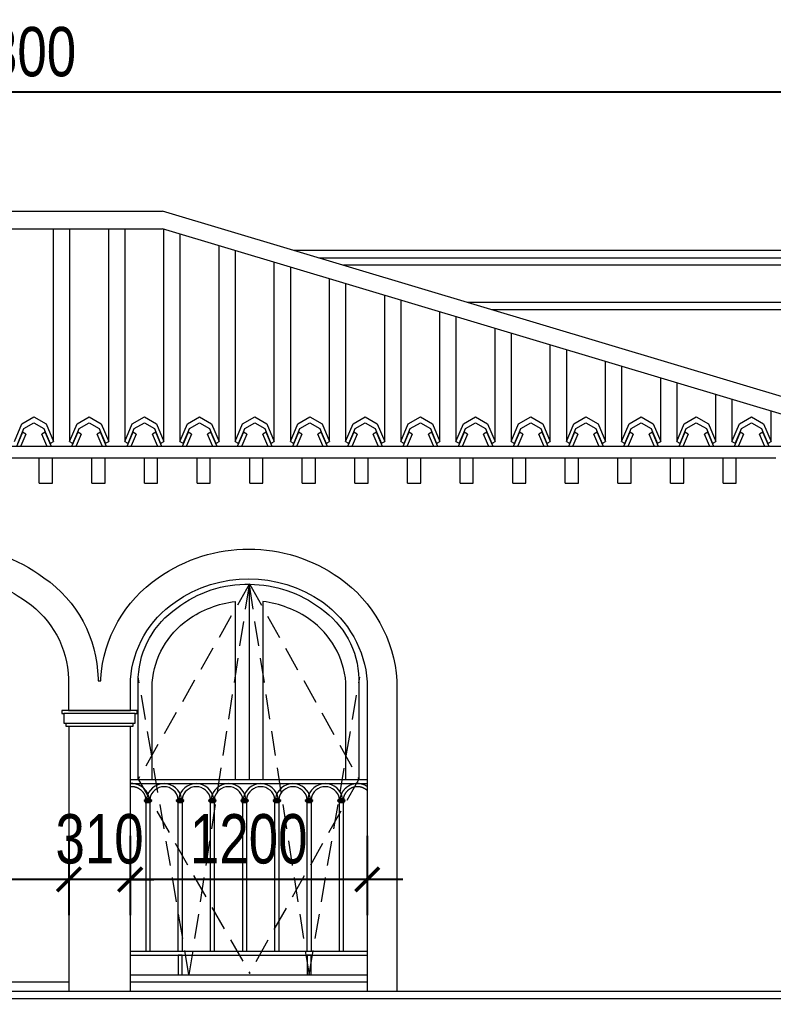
# Model space of a CAD drawing. Header units: millimetres. Extents: x -78046 to 260989, y -99288 to 158505.
# Drawn here: x 244725 to 248540, y -56219 to -51262 of the extents above; entities that cross this region are included whole.
import ezdxf
from ezdxf.xclip import XClip

# ---------------------------------------------------------------- set-up
doc = ezdxf.new("R2010")
doc.units = ezdxf.units.MM
doc.header["$LTSCALE"] = 100
doc.header["$XCLIPFRAME"] = 0
doc.header["$PDMODE"] = 98
doc.linetypes.add('HIDDEN', pattern=[0.375, 0.25, -0.125])
doc.layers.get('Defpoints').update_dxf_attribs({"lineweight": 13})
for name, color, linetype, lineweight in [('-DOOR', 137, 'Continuous', 9), ('-HATCH', 8, 'Continuous', 5), ('-HIDE', 3, 'HIDDEN', 13), ('-LINE1', 7, 'Continuous', 18)]:
    doc.layers.add(name, color=color, linetype=linetype, lineweight=lineweight)
doc.styles.add('AVANH', font='VHAVAN_2.TTF', dxfattribs={"width": 0.8})
doc.dimstyles.new('C_100A3', dxfattribs={"dimscale": 100, "dimtxt": 2.5, "dimasz": 1.2, "dimexe": 1.8, "dimexo": 0, "dimgap": 0.75, "dimtad": 1, "dimdec": 0, "dimzin": 0, "dimdsep": 46, "dimtxsty": 'AVANH', "dimblk": 'ARCHTICK', "dimcen": 0, "dimdle": 1.8, "dimclrd": 256, "dimclre": 256, "dimclrt": 7, "dimadec": 0, "dimazin": 0, "dimtfac": 0.0001, "dimtdec": 0, "dimtix": 1, "dimtmove": 2, "dimatfit": 3, "dimldrblk": 'ARCHTICK', "dimfxl": 1.8, "dimtolj": 1, "dimtzin": 0, "dimarcsym": 0})

# ---------------------------------------------------------------- blocks, each defined once
blk = doc.blocks.new('erte')
for p, q in [((217342.2, -52249.4), (217342.2, -49738)), ((217423.5, -49738), (217423.5, -52249.4)), ((217621.6, -52249.4), (217621.6, -49738)), ((217702.9, -49738), (217702.9, -52249.4)), ((217901, -52249.4), (217901, -49738)), ((217982.3, -49738), (217982.3, -52249.4)), ((218180.4, -52249.4), (218180.4, -49738)), ((218261.7, -49738), (218261.7, -52249.4)), ((218459.8, -52249.4), (218459.8, -49738)), ((218541.1, -49738), (218541.1, -52249.4)), ((218739.2, -52249.4), (218739.2, -49738)), ((218820.5, -49738), (218820.5, -52249.4)), ((219018.6, -52249.4), (219018.6, -49738)), ((219099.9, -49738), (219099.9, -52249.4)), ((219298, -52249.4), (219298, -49738)), ((219379.3, -49738), (219379.3, -52249.4)), ((219577.4, -52249.4), (219577.4, -49738)), ((219658.7, -49738), (219658.7, -52249.4)), ((219856.8, -52249.4), (219856.8, -49738)), ((219938.1, -49738), (219938.1, -52249.4)), ((220136.2, -52249.4), (220136.2, -49738)), ((220217.5, -49738), (220217.5, -52249.4)), ((220415.6, -52249.4), (220415.6, -49738)), ((220496.9, -49738), (220496.9, -52249.4)), ((220695, -52249.4), (220695, -49738)), ((220776.3, -49738), (220776.3, -52249.4)), ((220974.4, -52249.4), (220974.4, -49738)), ((217181.9, -52159), (217243.1, -52124.5)), ((217243.1, -52124.5), (217304.3, -52159)), ((217461.3, -52159), (217522.5, -52124.5)), ((217522.5, -52124.5), (217583.7, -52159)), ((217740.7, -52159), (217801.9, -52124.5)), ((217801.9, -52124.5), (217863.1, -52159)), ((218020.1, -52159), (218081.3, -52124.5)), ((218081.3, -52124.5), (218142.5, -52159)), ((218299.5, -52159), (218360.7, -52124.5)), ((218360.7, -52124.5), (218421.9, -52159)), ((218578.9, -52159), (218640.1, -52124.5)), ((218640.1, -52124.5), (218701.3, -52159)), ((218858.3, -52159), (218919.5, -52124.5)), ((218919.5, -52124.5), (218980.7, -52159)), ((219137.7, -52159), (219198.9, -52124.5)), ((219198.9, -52124.5), (219260.1, -52159)), ((219417.1, -52159), (219478.3, -52124.5)), ((219478.3, -52124.5), (219539.5, -52159)), ((219696.5, -52159), (219757.7, -52124.5)), ((219757.7, -52124.5), (219818.9, -52159)), ((219975.9, -52159), (220037.1, -52124.5)), ((220037.1, -52124.5), (220098.3, -52159)), ((220255.3, -52159), (220316.5, -52124.5)), ((220316.5, -52124.5), (220377.7, -52159)), ((220534.7, -52159), (220595.9, -52124.5)), ((220595.9, -52124.5), (220657.1, -52159)), ((220814.1, -52159), (220875.3, -52124.5)), ((220875.3, -52124.5), (220936.5, -52159)), ((217144.1, -52249.4), (217181.9, -52159)), ((217185.6, -52200.2), (217192.4, -52184)), ((217192.4, -52184), (217243.1, -52155.3)), ((217243.1, -52155.3), (217293.9, -52184)), ((217293.9, -52184), (217300.7, -52200.2)), ((217304.3, -52159), (217342.2, -52249.4)), ((217423.5, -52249.4), (217461.3, -52159)), ((217465, -52200.2), (217471.8, -52184)), ((217471.8, -52184), (217522.5, -52155.3)), ((217522.5, -52155.3), (217573.3, -52184)), ((217573.3, -52184), (217580.1, -52200.2)), ((217583.7, -52159), (217621.6, -52249.4)), ((217702.9, -52249.4), (217740.7, -52159)), ((217744.4, -52200.2), (217751.2, -52184)), ((217751.2, -52184), (217801.9, -52155.3)), ((217801.9, -52155.3), (217852.7, -52184)), ((217852.7, -52184), (217859.5, -52200.2)), ((217863.1, -52159), (217901, -52249.4)), ((217982.3, -52249.4), (218020.1, -52159)), ((218023.8, -52200.2), (218030.6, -52184)), ((218030.6, -52184), (218081.3, -52155.3)), ((218081.3, -52155.3), (218132.1, -52184)), ((218132.1, -52184), (218138.9, -52200.2)), ((218142.5, -52159), (218180.4, -52249.4)), ((218261.7, -52249.4), (218299.5, -52159)), ((218303.2, -52200.2), (218310, -52184)), ((218310, -52184), (218360.7, -52155.3)), ((218360.7, -52155.3), (218411.5, -52184)), ((218411.5, -52184), (218418.3, -52200.2)), ((218421.9, -52159), (218459.8, -52249.4)), ((218541.1, -52249.4), (218578.9, -52159)), ((218582.6, -52200.2), (218589.4, -52184)), ((218589.4, -52184), (218640.1, -52155.3)), ((218640.1, -52155.3), (218690.9, -52184)), ((218690.9, -52184), (218697.7, -52200.2)), ((218701.3, -52159), (218739.2, -52249.4)), ((218820.5, -52249.4), (218858.3, -52159)), ((218862, -52200.2), (218868.8, -52184)), ((218868.8, -52184), (218919.5, -52155.3)), ((218919.5, -52155.3), (218970.3, -52184)), ((218970.3, -52184), (218977.1, -52200.2)), ((218980.7, -52159), (219018.6, -52249.4)), ((219099.9, -52249.4), (219137.7, -52159)), ((219141.4, -52200.2), (219148.2, -52184)), ((219148.2, -52184), (219198.9, -52155.3)), ((219198.9, -52155.3), (219249.7, -52184)), ((219249.7, -52184), (219256.5, -52200.2)), ((219260.1, -52159), (219298, -52249.4)), ((219379.3, -52249.4), (219417.1, -52159)), ((219420.8, -52200.2), (219427.6, -52184)), ((219427.6, -52184), (219478.3, -52155.3)), ((219478.3, -52155.3), (219529.1, -52184)), ((219529.1, -52184), (219535.9, -52200.2)), ((219539.5, -52159), (219577.4, -52249.4)), ((219658.7, -52249.4), (219696.5, -52159)), ((219700.2, -52200.2), (219707, -52184)), ((219707, -52184), (219757.7, -52155.3)), ((219757.7, -52155.3), (219808.5, -52184)), ((219808.5, -52184), (219815.3, -52200.2)), ((219818.9, -52159), (219856.8, -52249.4)), ((219938.1, -52249.4), (219975.9, -52159)), ((219979.6, -52200.2), (219986.4, -52184)), ((219986.4, -52184), (220037.1, -52155.3)), ((220037.1, -52155.3), (220087.9, -52184)), ((220087.9, -52184), (220094.7, -52200.2)), ((220098.3, -52159), (220136.2, -52249.4)), ((220217.5, -52249.4), (220255.3, -52159)), ((220259, -52200.2), (220265.8, -52184)), ((220265.8, -52184), (220316.5, -52155.3)), ((220316.5, -52155.3), (220367.3, -52184)), ((220367.3, -52184), (220374.1, -52200.2)), ((220377.7, -52159), (220415.6, -52249.4)), ((220496.9, -52249.4), (220534.7, -52159)), ((220538.4, -52200.2), (220545.2, -52184)), ((220545.2, -52184), (220595.9, -52155.3)), ((220595.9, -52155.3), (220646.7, -52184)), ((220646.7, -52184), (220653.5, -52200.2)), ((220657.1, -52159), (220695, -52249.4)), ((220776.3, -52249.4), (220814.1, -52159)), ((220817.8, -52200.2), (220824.6, -52184)), ((220824.6, -52184), (220875.3, -52155.3)), ((220875.3, -52155.3), (220926.1, -52184)), ((220926.1, -52184), (220932.9, -52200.2)), ((220936.5, -52159), (220974.4, -52249.4)), ((217185.6, -52201.7), (217156.3, -52271.6)), ((217161, -52258.9), (217185.6, -52200.2)), ((217202.5, -52211.2), (217177.2, -52271.6)), ((217185.6, -52201.7), (217185.6, -52200.2)), ((217202.5, -52211.2), (217185.6, -52201.7)), ((217300.7, -52201.7), (217283.8, -52211.2)), ((217309.1, -52271.6), (217283.8, -52211.2)), ((217300.7, -52200.2), (217300.7, -52201.7)), ((217300.7, -52200.2), (217325.3, -52258.9)), ((217330, -52271.6), (217300.7, -52201.7)), ((217465, -52201.7), (217435.7, -52271.6)), ((217440.4, -52258.9), (217465, -52200.2)), ((217481.9, -52211.2), (217456.6, -52271.6)), ((217465, -52201.7), (217465, -52200.2)), ((217481.9, -52211.2), (217465, -52201.7)), ((217580.1, -52201.7), (217563.2, -52211.2)), ((217588.5, -52271.6), (217563.2, -52211.2)), ((217580.1, -52200.2), (217580.1, -52201.7)), ((217580.1, -52200.2), (217604.7, -52258.9)), ((217609.4, -52271.6), (217580.1, -52201.7)), ((217744.4, -52201.7), (217715.1, -52271.6)), ((217719.8, -52258.9), (217744.4, -52200.2)), ((217761.3, -52211.2), (217736, -52271.6)), ((217744.4, -52201.7), (217744.4, -52200.2)), ((217761.3, -52211.2), (217744.4, -52201.7)), ((217859.5, -52201.7), (217842.6, -52211.2)), ((217867.9, -52271.6), (217842.6, -52211.2)), ((217859.5, -52200.2), (217859.5, -52201.7)), ((217859.5, -52200.2), (217884.1, -52258.9)), ((217888.8, -52271.6), (217859.5, -52201.7)), ((218023.8, -52201.7), (217994.5, -52271.6)), ((217999.2, -52258.9), (218023.8, -52200.2)), ((218040.7, -52211.2), (218015.4, -52271.6)), ((218023.8, -52201.7), (218023.8, -52200.2)), ((218040.7, -52211.2), (218023.8, -52201.7)), ((218138.9, -52201.7), (218122, -52211.2)), ((218147.3, -52271.6), (218122, -52211.2)), ((218138.9, -52200.2), (218138.9, -52201.7)), ((218138.9, -52200.2), (218163.5, -52258.9)), ((218168.2, -52271.6), (218138.9, -52201.7)), ((218303.2, -52201.7), (218273.9, -52271.6)), ((218278.6, -52258.9), (218303.2, -52200.2)), ((218320.1, -52211.2), (218294.8, -52271.6)), ((218303.2, -52201.7), (218303.2, -52200.2)), ((218320.1, -52211.2), (218303.2, -52201.7)), ((218418.3, -52201.7), (218401.4, -52211.2)), ((218426.7, -52271.6), (218401.4, -52211.2)), ((218418.3, -52200.2), (218418.3, -52201.7)), ((218418.3, -52200.2), (218442.9, -52258.9)), ((218447.6, -52271.6), (218418.3, -52201.7)), ((218582.6, -52201.7), (218553.3, -52271.6)), ((218558, -52258.9), (218582.6, -52200.2)), ((218599.5, -52211.2), (218574.2, -52271.6)), ((218582.6, -52201.7), (218582.6, -52200.2)), ((218599.5, -52211.2), (218582.6, -52201.7)), ((218697.7, -52201.7), (218680.8, -52211.2)), ((218706.1, -52271.6), (218680.8, -52211.2)), ((218697.7, -52200.2), (218697.7, -52201.7)), ((218697.7, -52200.2), (218722.3, -52258.9)), ((218727, -52271.6), (218697.7, -52201.7)), ((218862, -52201.7), (218832.7, -52271.6)), ((218837.4, -52258.9), (218862, -52200.2)), ((218878.9, -52211.2), (218853.6, -52271.6)), ((218862, -52201.7), (218862, -52200.2)), ((218878.9, -52211.2), (218862, -52201.7)), ((218977.1, -52201.7), (218960.2, -52211.2)), ((218985.5, -52271.6), (218960.2, -52211.2)), ((218977.1, -52200.2), (218977.1, -52201.7)), ((218977.1, -52200.2), (219001.7, -52258.9)), ((219006.4, -52271.6), (218977.1, -52201.7)), ((219141.4, -52201.7), (219112.1, -52271.6)), ((219116.8, -52258.9), (219141.4, -52200.2)), ((219158.3, -52211.2), (219133, -52271.6)), ((219141.4, -52201.7), (219141.4, -52200.2)), ((219158.3, -52211.2), (219141.4, -52201.7)), ((219256.5, -52201.7), (219239.6, -52211.2)), ((219264.9, -52271.6), (219239.6, -52211.2)), ((219256.5, -52200.2), (219256.5, -52201.7)), ((219256.5, -52200.2), (219281.1, -52258.9)), ((219285.8, -52271.6), (219256.5, -52201.7)), ((219420.8, -52201.7), (219391.5, -52271.6)), ((219396.2, -52258.9), (219420.8, -52200.2)), ((219437.7, -52211.2), (219412.4, -52271.6)), ((219420.8, -52201.7), (219420.8, -52200.2)), ((219437.7, -52211.2), (219420.8, -52201.7)), ((219535.9, -52201.7), (219519, -52211.2)), ((219544.3, -52271.6), (219519, -52211.2)), ((219535.9, -52200.2), (219535.9, -52201.7)), ((219535.9, -52200.2), (219560.5, -52258.9)), ((219565.2, -52271.6), (219535.9, -52201.7)), ((219700.2, -52201.7), (219670.9, -52271.6)), ((219675.6, -52258.9), (219700.2, -52200.2)), ((219717.1, -52211.2), (219691.8, -52271.6)), ((219700.2, -52201.7), (219700.2, -52200.2)), ((219717.1, -52211.2), (219700.2, -52201.7)), ((219815.3, -52201.7), (219798.4, -52211.2)), ((219823.7, -52271.6), (219798.4, -52211.2)), ((219815.3, -52200.2), (219815.3, -52201.7)), ((219815.3, -52200.2), (219839.9, -52258.9)), ((219844.6, -52271.6), (219815.3, -52201.7)), ((219979.6, -52201.7), (219950.3, -52271.6)), ((219955, -52258.9), (219979.6, -52200.2)), ((219996.5, -52211.2), (219971.2, -52271.6)), ((219979.6, -52201.7), (219979.6, -52200.2)), ((219996.5, -52211.2), (219979.6, -52201.7)), ((220094.7, -52201.7), (220077.8, -52211.2)), ((220103.1, -52271.6), (220077.8, -52211.2)), ((220094.7, -52200.2), (220094.7, -52201.7)), ((220094.7, -52200.2), (220119.3, -52258.9)), ((220124, -52271.6), (220094.7, -52201.7)), ((220259, -52201.7), (220229.7, -52271.6)), ((220234.4, -52258.9), (220259, -52200.2)), ((220275.9, -52211.2), (220250.6, -52271.6)), ((220259, -52201.7), (220259, -52200.2)), ((220275.9, -52211.2), (220259, -52201.7)), ((220374.1, -52201.7), (220357.2, -52211.2)), ((220382.5, -52271.6), (220357.2, -52211.2)), ((220374.1, -52200.2), (220374.1, -52201.7)), ((220374.1, -52200.2), (220398.7, -52258.9)), ((220403.4, -52271.6), (220374.1, -52201.7)), ((220538.4, -52201.7), (220509.1, -52271.6)), ((220513.8, -52258.9), (220538.4, -52200.2)), ((220555.3, -52211.2), (220530, -52271.6)), ((220538.4, -52201.7), (220538.4, -52200.2)), ((220555.3, -52211.2), (220538.4, -52201.7)), ((220653.5, -52201.7), (220636.6, -52211.2)), ((220661.9, -52271.6), (220636.6, -52211.2)), ((220653.5, -52200.2), (220653.5, -52201.7)), ((220653.5, -52200.2), (220678.1, -52258.9)), ((220682.8, -52271.6), (220653.5, -52201.7)), ((220817.8, -52201.7), (220788.5, -52271.6)), ((220793.2, -52258.9), (220817.8, -52200.2)), ((220834.7, -52211.2), (220809.4, -52271.6)), ((220817.8, -52201.7), (220817.8, -52200.2)), ((220834.7, -52211.2), (220817.8, -52201.7)), ((220932.9, -52201.7), (220916, -52211.2)), ((220941.3, -52271.6), (220916, -52211.2)), ((220932.9, -52200.2), (220932.9, -52201.7)), ((220932.9, -52200.2), (220957.5, -52258.9)), ((220962.2, -52271.6), (220932.9, -52201.7)), ((217325.3, -52258.9), (217329.9, -52256.3)), ((217329.9, -52256.3), (217342.2, -52249.4)), ((217423.5, -52249.4), (217435.7, -52256.3)), ((217435.7, -52256.3), (217440.4, -52258.9)), ((217604.7, -52258.9), (217609.3, -52256.3)), ((217609.3, -52256.3), (217621.6, -52249.4)), ((217702.9, -52249.4), (217715.1, -52256.3)), ((217715.1, -52256.3), (217719.8, -52258.9)), ((217884.1, -52258.9), (217888.7, -52256.3)), ((217888.7, -52256.3), (217901, -52249.4)), ((217982.3, -52249.4), (217994.5, -52256.3)), ((217994.5, -52256.3), (217999.2, -52258.9)), ((218163.5, -52258.9), (218168.1, -52256.3)), ((218168.1, -52256.3), (218180.4, -52249.4)), ((218261.7, -52249.4), (218273.9, -52256.3)), ((218273.9, -52256.3), (218278.6, -52258.9)), ((218442.9, -52258.9), (218447.5, -52256.3)), ((218447.5, -52256.3), (218459.8, -52249.4)), ((218541.1, -52249.4), (218553.3, -52256.3)), ((218553.3, -52256.3), (218558, -52258.9)), ((218722.3, -52258.9), (218726.9, -52256.3)), ((218726.9, -52256.3), (218739.2, -52249.4)), ((218820.5, -52249.4), (218832.7, -52256.3)), ((218832.7, -52256.3), (218837.4, -52258.9)), ((219001.7, -52258.9), (219006.3, -52256.3)), ((219006.3, -52256.3), (219018.6, -52249.4)), ((219099.9, -52249.4), (219112.1, -52256.3)), ((219112.1, -52256.3), (219116.8, -52258.9)), ((219281.1, -52258.9), (219285.7, -52256.3)), ((219285.7, -52256.3), (219298, -52249.4)), ((219379.3, -52249.4), (219391.5, -52256.3)), ((219391.5, -52256.3), (219396.2, -52258.9)), ((219560.5, -52258.9), (219565.1, -52256.3)), ((219565.1, -52256.3), (219577.4, -52249.4)), ((219658.7, -52249.4), (219670.9, -52256.3)), ((219670.9, -52256.3), (219675.6, -52258.9)), ((219839.9, -52258.9), (219844.5, -52256.3)), ((219844.5, -52256.3), (219856.8, -52249.4)), ((219938.1, -52249.4), (219950.3, -52256.3)), ((219950.3, -52256.3), (219955, -52258.9)), ((220119.3, -52258.9), (220123.9, -52256.3)), ((220123.9, -52256.3), (220136.2, -52249.4)), ((220217.5, -52249.4), (220229.7, -52256.3)), ((220229.7, -52256.3), (220234.4, -52258.9)), ((220398.7, -52258.9), (220403.3, -52256.3)), ((220403.3, -52256.3), (220415.6, -52249.4)), ((220496.9, -52249.4), (220509.1, -52256.3)), ((220509.1, -52256.3), (220513.8, -52258.9)), ((220678.1, -52258.9), (220682.7, -52256.3)), ((220682.7, -52256.3), (220695, -52249.4)), ((220776.3, -52249.4), (220788.5, -52256.3)), ((220788.5, -52256.3), (220793.2, -52258.9)), ((220957.5, -52258.9), (220962.1, -52256.3)), ((220962.1, -52256.3), (220974.4, -52249.4))]:
    blk.add_line(p, q)
blk = doc.blocks.new('_ARCHTICK')
at = {"const_width": 0.15}
blk.add_lwpolyline([(-0.5, -0.5), (0.5, 0.5)], dxfattribs=at)
blk = doc.blocks.new('*D257')
at = {"layer": 'Defpoints', "lineweight": -2, "transparency": 16777216}
for p, q in [((240563.6, -52233.3), (240563.6, -51450)), ((248863.3, -52233.3), (248863.3, -51450)), ((249043.3, -51630), (240383.6, -51630))]:
    blk.add_line(p, q, dxfattribs=at)
at = {"layer": 'Defpoints', "color": 0, "transparency": 16777216}
for p in [(240563.6, -51630), (240563.6, -52233.3), (248863.3, -52233.3)]:
    blk.add_point(p, dxfattribs=at)
at = {"layer": 'Defpoints', "lineweight": -2, "transparency": 16777216, "xscale": 120, "yscale": 120, "zscale": 120, "rotation": 180}
blk.add_blockref('_ARCHTICK', (240563.6, -51630), dxfattribs=at)
at = {"layer": 'Defpoints', "lineweight": -2, "transparency": 16777216, "xscale": 120, "yscale": 120, "zscale": 120}
blk.add_blockref('_ARCHTICK', (248863.3, -51630), dxfattribs=at)
at = {"layer": 'Defpoints', "color": 7, "transparency": 16777216, "insert": (244713.5, -51425.7), "char_height": 250, "attachment_point": 5, "style": 'AVANH'}
blk.add_mtext('\\A1;8300', dxfattribs=at)
blk = doc.blocks.new('*D348')
at = {"layer": 'Defpoints', "lineweight": -2, "transparency": 16777216}
for p, q in [((245284.5, -55394.9), (245284.5, -55796.4)), ((246484.6, -55394.9), (246484.6, -55796.4)), ((246664.6, -55616.4), (245104.5, -55616.4))]:
    blk.add_line(p, q, dxfattribs=at)
at = {"layer": 'Defpoints', "color": 0, "transparency": 16777216}
for p in [(245284.5, -55394.9), (246484.6, -55394.9), (245284.5, -55616.4)]:
    blk.add_point(p, dxfattribs=at)
at = {"layer": 'Defpoints', "lineweight": -2, "transparency": 16777216, "xscale": 120, "yscale": 120, "zscale": 120, "rotation": 180}
blk.add_blockref('_ARCHTICK', (245284.5, -55616.4), dxfattribs=at)
at = {"layer": 'Defpoints', "lineweight": -2, "transparency": 16777216, "xscale": 120, "yscale": 120, "zscale": 120}
blk.add_blockref('_ARCHTICK', (246484.6, -55616.4), dxfattribs=at)
at = {"layer": 'Defpoints', "color": 7, "transparency": 16777216, "insert": (245884.6, -55412.1), "char_height": 250, "attachment_point": 5, "style": 'AVANH'}
blk.add_mtext('\\A1;1200', dxfattribs=at)
blk = doc.blocks.new('*D349')
at = {"layer": 'Defpoints', "lineweight": -2, "transparency": 16777216}
for p, q in [((244974.5, -55394.9), (244974.5, -55796.4)), ((245284.5, -55394.9), (245284.5, -55796.4)), ((244974.5, -55616.4), (244854.5, -55616.4)), ((245284.5, -55616.4), (244974.5, -55616.4)), ((245284.5, -55616.4), (245404.5, -55616.4))]:
    blk.add_line(p, q, dxfattribs=at)
at = {"layer": 'Defpoints', "color": 0, "transparency": 16777216}
for p in [(244974.5, -55394.9), (245284.5, -55394.9), (244974.5, -55616.4)]:
    blk.add_point(p, dxfattribs=at)
at = {"layer": 'Defpoints', "lineweight": -2, "transparency": 16777216, "xscale": 120, "yscale": 120, "zscale": 120}
blk.add_blockref('_ARCHTICK', (244974.5, -55616.4), dxfattribs=at)
at = {"layer": 'Defpoints', "lineweight": -2, "transparency": 16777216, "xscale": 120, "yscale": 120, "zscale": 120, "rotation": 180}
blk.add_blockref('_ARCHTICK', (245284.5, -55616.4), dxfattribs=at)
at = {"layer": 'Defpoints', "color": 7, "transparency": 16777216, "insert": (245129.5, -55412.1), "char_height": 250, "attachment_point": 5, "style": 'AVANH'}
blk.add_mtext('\\A1;310', dxfattribs=at)
blk = doc.blocks.new('*D350')
at = {"layer": 'Defpoints', "lineweight": -2, "transparency": 16777216}
for p, q in [((243774.3, -55292), (243774.3, -55796.4)), ((244974.5, -55394.9), (244974.5, -55796.4)), ((245154.5, -55616.4), (243594.3, -55616.4))]:
    blk.add_line(p, q, dxfattribs=at)
at = {"layer": 'Defpoints', "color": 0, "transparency": 16777216}
for p in [(243774.3, -55292), (244974.5, -55394.9), (243774.3, -55616.4)]:
    blk.add_point(p, dxfattribs=at)
at = {"layer": 'Defpoints', "lineweight": -2, "transparency": 16777216, "xscale": 120, "yscale": 120, "zscale": 120, "rotation": 180}
blk.add_blockref('_ARCHTICK', (243774.3, -55616.4), dxfattribs=at)
at = {"layer": 'Defpoints', "lineweight": -2, "transparency": 16777216, "xscale": 120, "yscale": 120, "zscale": 120}
blk.add_blockref('_ARCHTICK', (244974.5, -55616.4), dxfattribs=at)
at = {"layer": 'Defpoints', "color": 7, "transparency": 16777216, "insert": (244374.4, -55412.1), "char_height": 250, "attachment_point": 5, "style": 'AVANH'}
blk.add_mtext('\\A1;1200', dxfattribs=at)
blk = doc.blocks.new('lancan')
for p, q in [((-1.1, 988.8), (6547.2, 988.8)), ((-1.1, 968.8), (6547.2, 968.8)), ((485.6, 893), (485.6, 891)), ((485.6, 893), (489.6, 893)), ((489.6, 893), (508.8, 893)), ((508.8, 893), (512.8, 893)), ((512.8, 891), (512.8, 893)), ((648.8, 893), (648.8, 891)), ((648.8, 893), (652.8, 893)), ((652.8, 893), (672, 893)), ((672, 893), (676, 893)), ((676, 891), (676, 893)), ((812, 893), (812, 891)), ((812, 893), (816, 893)), ((816, 893), (835.2, 893)), ((835.2, 893), (839.2, 893)), ((839.2, 891), (839.2, 893)), ((975.2, 893), (975.2, 891)), ((975.2, 893), (979.2, 893)), ((979.2, 893), (998.4, 893)), ((998.4, 893), (1002.4, 893)), ((1002.4, 891), (1002.4, 893)), ((1138.4, 893), (1138.4, 891)), ((1138.4, 893), (1142.4, 893)), ((1142.4, 893), (1161.6, 893)), ((1161.6, 893), (1165.6, 893)), ((1165.6, 891), (1165.6, 893)), ((1301.6, 893), (1301.6, 891)), ((1301.6, 893), (1305.6, 893)), ((1305.6, 893), (1324.8, 893)), ((1324.8, 893), (1328.8, 893)), ((1328.8, 891), (1328.8, 893)), ((1464.8, 893), (1464.8, 891)), ((1464.8, 893), (1468.8, 893)), ((1468.8, 893), (1488, 893)), ((1488, 893), (1492, 893)), ((1492, 891), (1492, 893)), ((488, 889), (479.8, 883.9)), ((479.8, 883.9), (479.8, 881.9)), ((489.6, 883.9), (479.8, 883.9)), ((479.8, 881.9), (488, 876.9)), ((489.6, 881.9), (479.8, 881.9)), ((485.6, 891), (488, 891)), ((485.6, 874.9), (485.6, 872.9)), ((485.6, 874.9), (488, 874.9)), ((485.6, 872.9), (489.6, 872.9)), ((488, 891), (488, 889)), ((488, 891), (489.6, 891)), ((488, 889), (510.4, 889)), ((488, 876.9), (488, 874.9)), ((488, 876.9), (510.4, 876.9)), ((488, 874.9), (489.6, 874.9)), ((508.8, 891), (489.6, 891)), ((489.6, 881.9), (489.6, 883.9)), ((489.6, 883.9), (508.8, 883.9)), ((489.6, 881.9), (508.8, 881.9)), ((508.8, 874.9), (489.6, 874.9)), ((489.6, 120), (489.6, 872.9)), ((489.6, 872.9), (508.8, 872.9)), ((508.8, 891), (510.4, 891)), ((508.8, 883.9), (508.8, 881.9)), ((508.8, 883.9), (518.6, 883.9)), ((508.8, 881.9), (518.6, 881.9)), ((508.8, 874.9), (510.4, 874.9)), ((508.8, 872.9), (508.8, 120)), ((508.8, 872.9), (512.8, 872.9)), ((510.4, 889), (510.4, 891)), ((510.4, 891), (512.8, 891)), ((518.6, 883.9), (510.4, 889)), ((510.4, 876.9), (518.6, 881.9)), ((510.4, 874.9), (510.4, 876.9)), ((510.4, 874.9), (512.8, 874.9)), ((512.8, 872.9), (512.8, 874.9)), ((518.6, 881.9), (518.6, 883.9)), ((651.2, 889), (643, 884)), ((643, 884), (643, 882)), ((652.8, 884), (643, 884)), ((643, 882), (651.2, 876.9)), ((652.8, 882), (643, 882)), ((648.8, 891), (651.2, 891)), ((648.8, 874.9), (648.8, 872.9)), ((648.8, 874.9), (651.2, 874.9)), ((648.8, 872.9), (652.8, 872.9)), ((651.2, 891), (651.2, 889)), ((651.2, 891), (652.8, 891)), ((651.2, 889), (673.6, 889)), ((651.2, 876.9), (651.2, 874.9)), ((651.2, 876.9), (673.6, 876.9)), ((651.2, 874.9), (652.8, 874.9)), ((672, 891), (652.8, 891)), ((652.8, 882), (652.8, 884)), ((652.8, 884), (672, 884)), ((652.8, 882), (672, 882)), ((672, 874.9), (652.8, 874.9)), ((652.8, 120), (652.8, 872.9)), ((652.8, 872.9), (672, 872.9)), ((672, 891), (673.6, 891)), ((672, 884), (672, 882)), ((672, 884), (681.8, 884)), ((672, 882), (681.8, 882)), ((672, 874.9), (673.6, 874.9)), ((672, 872.9), (672, 120)), ((672, 872.9), (676, 872.9)), ((673.6, 889), (673.6, 891)), ((673.6, 891), (676, 891)), ((681.8, 884), (673.6, 889)), ((673.6, 876.9), (681.8, 882)), ((673.6, 874.9), (673.6, 876.9)), ((673.6, 874.9), (676, 874.9)), ((676, 872.9), (676, 874.9)), ((681.8, 882), (681.8, 884)), ((814.4, 889), (806.2, 884)), ((806.2, 884), (806.2, 882)), ((816, 884), (806.2, 884)), ((806.2, 882), (814.4, 876.9)), ((816, 882), (806.2, 882)), ((812, 891), (814.4, 891)), ((812, 874.9), (812, 872.9)), ((812, 874.9), (814.4, 874.9)), ((812, 872.9), (816, 872.9)), ((814.4, 891), (814.4, 889)), ((814.4, 891), (816, 891)), ((814.4, 889), (836.8, 889)), ((814.4, 876.9), (814.4, 874.9)), ((814.4, 876.9), (836.8, 876.9)), ((814.4, 874.9), (816, 874.9)), ((835.2, 891), (816, 891)), ((816, 882), (816, 884)), ((816, 884), (835.2, 884)), ((816, 882), (835.2, 882)), ((835.2, 874.9), (816, 874.9)), ((816, 120), (816, 872.9)), ((816, 872.9), (835.2, 872.9)), ((835.2, 891), (836.8, 891)), ((835.2, 884), (835.2, 882)), ((835.2, 884), (845, 884)), ((835.2, 882), (845, 882)), ((835.2, 874.9), (836.8, 874.9)), ((835.2, 872.9), (835.2, 120)), ((835.2, 872.9), (839.2, 872.9)), ((836.8, 889), (836.8, 891)), ((836.8, 891), (839.2, 891)), ((845, 884), (836.8, 889)), ((836.8, 876.9), (845, 882)), ((836.8, 874.9), (836.8, 876.9)), ((836.8, 874.9), (839.2, 874.9)), ((839.2, 872.9), (839.2, 874.9)), ((845, 882), (845, 884)), ((977.6, 889), (969.4, 884)), ((969.4, 884), (969.4, 882)), ((979.2, 884), (969.4, 884)), ((969.4, 882), (977.6, 876.9)), ((979.2, 882), (969.4, 882)), ((975.2, 891), (977.6, 891)), ((975.2, 874.9), (975.2, 872.9)), ((975.2, 874.9), (977.6, 874.9)), ((975.2, 872.9), (979.2, 872.9)), ((977.6, 891), (977.6, 889)), ((977.6, 891), (979.2, 891)), ((977.6, 889), (1000, 889)), ((977.6, 876.9), (977.6, 874.9)), ((977.6, 876.9), (1000, 876.9)), ((977.6, 874.9), (979.2, 874.9)), ((998.4, 891), (979.2, 891)), ((979.2, 882), (979.2, 884)), ((979.2, 884), (998.4, 884)), ((979.2, 882), (998.4, 882)), ((998.4, 874.9), (979.2, 874.9)), ((979.2, 120), (979.2, 872.9)), ((979.2, 872.9), (998.4, 872.9)), ((998.4, 891), (1000, 891)), ((998.4, 884), (998.4, 882)), ((998.4, 884), (1008.2, 884)), ((998.4, 882), (1008.2, 882)), ((998.4, 874.9), (1000, 874.9)), ((998.4, 872.9), (998.4, 120)), ((998.4, 872.9), (1002.4, 872.9)), ((1000, 889), (1000, 891)), ((1000, 891), (1002.4, 891)), ((1008.2, 884), (1000, 889)), ((1000, 876.9), (1008.2, 882)), ((1000, 874.9), (1000, 876.9)), ((1000, 874.9), (1002.4, 874.9)), ((1002.4, 872.9), (1002.4, 874.9)), ((1008.2, 882), (1008.2, 884)), ((1140.8, 889), (1132.6, 884)), ((1132.6, 884), (1132.6, 882)), ((1142.4, 884), (1132.6, 884)), ((1132.6, 882), (1140.8, 876.9)), ((1142.4, 882), (1132.6, 882)), ((1138.4, 891), (1140.8, 891)), ((1138.4, 874.9), (1138.4, 872.9)), ((1138.4, 874.9), (1140.8, 874.9)), ((1138.4, 872.9), (1142.4, 872.9)), ((1140.8, 891), (1140.8, 889)), ((1140.8, 891), (1142.4, 891)), ((1140.8, 889), (1163.2, 889)), ((1140.8, 876.9), (1140.8, 874.9)), ((1140.8, 876.9), (1163.2, 876.9)), ((1140.8, 874.9), (1142.4, 874.9)), ((1161.6, 891), (1142.4, 891)), ((1142.4, 882), (1142.4, 884)), ((1142.4, 884), (1161.6, 884)), ((1142.4, 882), (1161.6, 882)), ((1161.6, 874.9), (1142.4, 874.9)), ((1142.4, 120), (1142.4, 872.9)), ((1142.4, 872.9), (1161.6, 872.9)), ((1161.6, 891), (1163.2, 891)), ((1161.6, 884), (1161.6, 882)), ((1161.6, 884), (1171.4, 884)), ((1161.6, 882), (1171.4, 882)), ((1161.6, 874.9), (1163.2, 874.9)), ((1161.6, 872.9), (1161.6, 120)), ((1161.6, 872.9), (1165.6, 872.9)), ((1163.2, 889), (1163.2, 891)), ((1163.2, 891), (1165.6, 891)), ((1171.4, 884), (1163.2, 889)), ((1163.2, 876.9), (1171.4, 882)), ((1163.2, 874.9), (1163.2, 876.9)), ((1163.2, 874.9), (1165.6, 874.9)), ((1165.6, 872.9), (1165.6, 874.9)), ((1171.4, 882), (1171.4, 884)), ((1304, 889), (1295.8, 884)), ((1295.8, 884), (1295.8, 882)), ((1305.6, 884), (1295.8, 884)), ((1295.8, 882), (1304, 876.9)), ((1305.6, 882), (1295.8, 882)), ((1301.6, 891), (1304, 891)), ((1301.6, 874.9), (1301.6, 872.9)), ((1301.6, 874.9), (1304, 874.9)), ((1301.6, 872.9), (1305.6, 872.9)), ((1304, 891), (1304, 889)), ((1304, 891), (1305.6, 891)), ((1304, 889), (1326.4, 889)), ((1304, 876.9), (1304, 874.9)), ((1304, 876.9), (1326.4, 876.9)), ((1304, 874.9), (1305.6, 874.9)), ((1324.8, 891), (1305.6, 891)), ((1305.6, 882), (1305.6, 884)), ((1305.6, 884), (1324.8, 884)), ((1305.6, 882), (1324.8, 882)), ((1324.8, 874.9), (1305.6, 874.9)), ((1305.6, 120), (1305.6, 872.9)), ((1305.6, 872.9), (1324.8, 872.9)), ((1324.8, 891), (1326.4, 891)), ((1324.8, 884), (1324.8, 882)), ((1324.8, 884), (1334.6, 884)), ((1324.8, 882), (1334.6, 882)), ((1324.8, 874.9), (1326.4, 874.9)), ((1324.8, 872.9), (1324.8, 120)), ((1324.8, 872.9), (1328.8, 872.9)), ((1326.4, 889), (1326.4, 891)), ((1326.4, 891), (1328.8, 891)), ((1334.6, 884), (1326.4, 889)), ((1326.4, 876.9), (1334.6, 882)), ((1326.4, 874.9), (1326.4, 876.9)), ((1326.4, 874.9), (1328.8, 874.9)), ((1328.8, 872.9), (1328.8, 874.9)), ((1334.6, 882), (1334.6, 884)), ((1467.2, 889), (1459, 884)), ((1459, 884), (1459, 882)), ((1468.8, 884), (1459, 884)), ((1459, 882), (1467.2, 876.9)), ((1468.8, 882), (1459, 882)), ((1464.8, 891), (1467.2, 891)), ((1464.8, 874.9), (1464.8, 872.9)), ((1464.8, 874.9), (1467.2, 874.9)), ((1464.8, 872.9), (1468.8, 872.9)), ((1467.2, 891), (1467.2, 889)), ((1467.2, 891), (1468.8, 891)), ((1467.2, 889), (1489.6, 889)), ((1467.2, 876.9), (1467.2, 874.9)), ((1467.2, 876.9), (1489.6, 876.9)), ((1467.2, 874.9), (1468.8, 874.9)), ((1488, 891), (1468.8, 891)), ((1468.8, 882), (1468.8, 884)), ((1468.8, 884), (1488, 884)), ((1468.8, 882), (1488, 882)), ((1488, 874.9), (1468.8, 874.9)), ((1468.8, 120), (1468.8, 872.9)), ((1468.8, 872.9), (1488, 872.9)), ((1488, 891), (1489.6, 891)), ((1488, 884), (1488, 882)), ((1488, 884), (1497.8, 884)), ((1488, 882), (1497.8, 882)), ((1488, 874.9), (1489.6, 874.9)), ((1488, 872.9), (1488, 120)), ((1488, 872.9), (1492, 872.9)), ((1489.6, 889), (1489.6, 891)), ((1489.6, 891), (1492, 891)), ((1497.8, 884), (1489.6, 889)), ((1489.6, 876.9), (1497.8, 882)), ((1489.6, 874.9), (1489.6, 876.9)), ((1489.6, 874.9), (1492, 874.9)), ((1492, 872.9), (1492, 874.9)), ((1497.8, 882), (1497.8, 884)), ((-1.1, 120), (6547.2, 120)), ((-1.1, 100), (6547.2, 100)), ((-1.1, 0), (6547.2, 0))]:
    blk.add_line(p, q)
for points in [[(672, 100), (652.8, 100), (652.8, 0), (672, 0)], [(1324.8, 100), (1305.6, 100), (1305.6, 0), (1324.8, 0)]]:
    blk.add_lwpolyline(points, close=True)
for centre, radius, start, end in [((417.6, 879.7), 89.2, 8.5304, 171.4696), ((417.6, 879.7), 73.2, 10.4137, 169.5863), ((580.8, 879.7), 89.2, 8.5304, 171.4696), ((580.8, 879.7), 73.2, 10.4137, 169.5863), ((744, 879.7), 89.2, 8.5304, 171.4696), ((744, 879.7), 73.2, 10.4137, 169.5863), ((907.2, 879.7), 89.2, 8.5304, 171.4696), ((907.2, 879.7), 73.2, 10.4137, 169.5863), ((1070.4, 879.7), 89.2, 8.5304, 171.4696), ((1070.4, 879.7), 73.2, 10.4137, 169.5863), ((1233.6, 879.7), 89.2, 8.5304, 171.4696), ((1233.6, 879.7), 73.2, 10.4137, 169.5863), ((1396.8, 879.8), 89.2, 8.5304, 171.4696), ((1396.8, 879.8), 73.2, 10.4137, 169.5863), ((1560, 879.8), 89.2, 8.5304, 171.4696), ((1560, 879.8), 73.2, 10.4137, 169.5863)]:
    blk.add_arc(centre, radius, start, end)

msp = doc.modelspace()

# ---------------------------------------------------------------- linework, layer by layer
at = {"layer": '-DOOR', "lineweight": 9}
msp.add_line((245886, -54121.4), (245886, -55110.8), dxfattribs=at)
for points in [[(245325.7, -55110.8), (245325.7, -54591.7, -0.23627), (245521.4, -54241.8, -0.171967), (245889.2, -54121.4, -0.162225), (246247.4, -54242.8, -0.241343), (246442, -54600.4), (246442, -55110.8)], [(245395.7, -55110.8), (245395.7, -54619, -0.219786), (245576.6, -54300.7, -0.12107), (245816, -54207.9), (245816, -55110.8)], [(246376.3, -55110.8), (246376.2, -54619, 0.219786), (246195.4, -54300.7, 0.12107), (245956, -54207.9), (245956, -55110.8)]]:
    msp.add_lwpolyline(points, format="xyb", dxfattribs=at)
at = {"layer": '-HATCH'}
for p, q in [((243985.6, -52321.6), (245448.6, -52321.6)), ((249117.2, -53421.5), (245448.6, -52321.6)), ((246239.2, -52468.6), (248798.3, -52468.6)), ((248842.6, -52506.1), (246364.3, -52506.1)), ((248964.2, -52693.6), (246989.8, -52693.6)), ((244824.5, -53609.5), (244824.5, -53481.5)), ((244891.1, -53609.5), (244891.1, -53481.5)), ((245090.8, -53609.5), (245090.8, -53481.5)), ((245157.4, -53609.5), (245157.4, -53481.5)), ((245357, -53609.5), (245357, -53481.5)), ((245423.6, -53609.5), (245423.6, -53481.5)), ((245623.3, -53609.5), (245623.3, -53481.5)), ((245689.9, -53609.5), (245689.9, -53481.5)), ((245889.5, -53609.5), (245889.5, -53481.5)), ((245956.1, -53609.5), (245956.1, -53481.5)), ((246155.8, -53609.5), (246155.8, -53481.5)), ((246222.4, -53609.5), (246222.4, -53481.5)), ((246422, -53609.5), (246422, -53481.5)), ((246488.6, -53609.5), (246488.6, -53481.5)), ((246688.3, -53609.5), (246688.3, -53481.5)), ((246754.9, -53609.5), (246754.9, -53481.5)), ((246954.6, -53609.5), (246954.6, -53481.5)), ((247021.1, -53609.5), (247021.1, -53481.5)), ((247220.8, -53609.5), (247220.8, -53481.5)), ((247287.4, -53609.5), (247287.4, -53481.5)), ((247487.1, -53609.5), (247487.1, -53481.5)), ((247553.6, -53609.5), (247553.6, -53481.5)), ((247753.3, -53609.5), (247753.3, -53481.5)), ((247819.9, -53609.5), (247819.9, -53481.5)), ((248019.6, -53609.5), (248019.6, -53481.5)), ((248086.1, -53609.5), (248086.1, -53481.5)), ((248285.8, -53609.5), (248285.8, -53481.5)), ((248352.4, -53609.5), (248352.4, -53481.5)), ((244824.5, -53609.5), (244891.1, -53609.5)), ((245090.8, -53609.5), (245157.4, -53609.5)), ((245357, -53609.5), (245423.6, -53609.5)), ((245623.3, -53609.5), (245689.9, -53609.5)), ((245889.5, -53609.5), (245956.1, -53609.5)), ((246155.8, -53609.5), (246222.4, -53609.5)), ((246422, -53609.5), (246488.6, -53609.5)), ((246688.3, -53609.5), (246754.9, -53609.5)), ((246954.6, -53609.5), (247021.1, -53609.5)), ((247220.8, -53609.5), (247287.4, -53609.5)), ((247487.1, -53609.5), (247553.6, -53609.5)), ((247753.3, -53609.5), (247819.9, -53609.5)), ((248019.6, -53609.5), (248086.1, -53609.5)), ((248285.8, -53609.5), (248352.4, -53609.5)), ((245309.6, -54775.1), (244949.3, -54775.1)), ((244959.4, -54825.1), (245299.6, -54825.1)), ((237363.6, -56218.6), (252563.3, -56218.6))]:
    msp.add_line(p, q, dxfattribs=at)
at = {"layer": '-HIDE', "ltscale": 5}
for points in [[(245889.2, -54118.5), (245325.7, -55107.7), (245889.5, -56091.7)], [(245886, -54124.1), (245582.2, -56099.7), (245325.7, -54591.7)], [(245886, -54124.1), (246189.7, -56099.7), (246446.3, -54591.7)], [(245887.7, -54118.5), (246442, -55107.7), (245887.3, -56091.7)]]:
    msp.add_lwpolyline(points, dxfattribs=at)
at = {"layer": '-LINE1', "color": 0, "lineweight": 20}
for p, q in [((243971.4, -52231.6), (245448.6, -52231.6)), ((249418, -53421.5), (245448.6, -52231.6)), ((248798.3, -52431.1), (246114.1, -52431.1)), ((248986.3, -52731.1), (247114.9, -52731.1)), ((240087.9, -53421.5), (249418, -53421.5)), ((240087.9, -53421.5), (249418, -53421.5)), ((244624.9, -53481.5), (244824.5, -53481.5)), ((244824.5, -53481.5), (244891.1, -53481.5)), ((244891.1, -53481.5), (245090.8, -53481.5)), ((245090.8, -53481.5), (245157.4, -53481.5)), ((245157.4, -53481.5), (245357, -53481.5)), ((245357, -53481.5), (245423.6, -53481.5)), ((245423.6, -53481.5), (245623.3, -53481.5)), ((245623.3, -53481.5), (245689.9, -53481.5)), ((245689.9, -53481.5), (245889.5, -53481.5)), ((245889.5, -53481.5), (245956.1, -53481.5)), ((245956.1, -53481.5), (246155.8, -53481.5)), ((246155.8, -53481.5), (246222.4, -53481.5)), ((246222.4, -53481.5), (246422, -53481.5)), ((246422, -53481.5), (246488.6, -53481.5)), ((246488.6, -53481.5), (246688.3, -53481.5)), ((246688.3, -53481.5), (246754.9, -53481.5)), ((246754.9, -53481.5), (246954.6, -53481.5)), ((246954.6, -53481.5), (247021.1, -53481.5)), ((247021.1, -53481.5), (247220.8, -53481.5)), ((247220.8, -53481.5), (247287.4, -53481.5)), ((247287.4, -53481.5), (247487.1, -53481.5)), ((247487.1, -53481.5), (247553.6, -53481.5)), ((247553.6, -53481.5), (247753.3, -53481.5)), ((247753.3, -53481.5), (247819.9, -53481.5)), ((247819.9, -53481.5), (248019.6, -53481.5)), ((248019.6, -53481.5), (248086.1, -53481.5)), ((248086.1, -53481.5), (248285.8, -53481.5)), ((248285.8, -53481.5), (248352.4, -53481.5)), ((248352.4, -53481.5), (248552.1, -53481.5)), ((244974.5, -54840.1), (244974.5, -56181.1)), ((245284.5, -54840.1), (245284.5, -56181.1)), ((243773.4, -56134.8), (244973.8, -56134.8)), ((245283.4, -56134.8), (246484.7, -56134.8)), ((237363.6, -56181.1), (252563.3, -56181.1))]:
    msp.add_line(p, q, dxfattribs=at)
for points in [[(242114, -56181.1), (242114.2, -54609.3, -0.224891), (242404.8, -54088.6, -0.316199), (243322.4, -54088.4, -0.229892), (243613.1, -54599.2), (243613.1, -54610.1), (243625.4, -54610.1), (243625.4, -54587.7, -0.235832), (243899.7, -54087.9, -0.169469), (244381.7, -53931.5, -0.160132), (244848.2, -54088.6, -0.240415), (245121.7, -54598.2), (245121.7, -54610.1), (245135.7, -54610.1), (245135.7, -54599.2, -0.229892), (245426.3, -54088.4, -0.316199), (246343.9, -54088.6, -0.224891), (246634.5, -54609.3), (246634.7, -56181.1)], [(242264, -56181.1), (242264.2, -54614.6, -0.222401), (242491.5, -54211, -0.316331), (243236.9, -54211.6, -0.227981), (243463.1, -54604.4), (243463.1, -54760.1), (243775.4, -54760.1), (243775.4, -54590.8, -0.236125), (243987.7, -54209.4, -0.171307), (244379.5, -54081.4, -0.161674), (244760.6, -54210.3, -0.241077), (244971.7, -54599.9), (244971.7, -54760.1), (245285.7, -54760.1), (245285.7, -54604.4, -0.227981), (245511.9, -54211.6, -0.316331), (246257.3, -54211, -0.222401), (246484.5, -54614.6), (246484.7, -56181.1)]]:
    msp.add_lwpolyline(points, format="xyb", dxfattribs=at)
msp.add_lwpolyline([(244939.2, -54760.1), (244939.2, -54775.1), (244949.3, -54775.1), (244949.3, -54825.1), (244959.4, -54825.1), (244959.4, -54840.1), (245299.6, -54840.1), (245299.6, -54825.1), (245309.6, -54825.1), (245309.6, -54775.1), (245319.7, -54775.1), (245319.7, -54760.1)], close=True, dxfattribs=at)
msp.add_lwpolyline([(244971.7, -54760.1), (244939.2, -54760.1)], dxfattribs=at)

# ---------------------------------------------------------------- block references
at = {"layer": '-HATCH'}
ref = msp.add_blockref('erte', (27554.3, -1149.2), dxfattribs=at)
XClip(ref).set_block_clipping_path([(221562.8769828661, -52271.7925181061), (217894.254869793, -51172.4460551267), (216431.2731085068, -51172.4460551266), (212827.0799997538, -52271.7925181061)])
at = {"layer": '-HATCH', "color": 2}
ref = msp.add_blockref('lancan', (241861.2, -56099.6), dxfattribs=at)
XClip(ref).set_block_clipping_path([(401.9864153422, -35.1874144083), (1603.050437531, 1052.1524007141)])
ref = msp.add_blockref('lancan', (244875, -56099.6), dxfattribs=at)
XClip(ref).set_block_clipping_path([(408.6410918941, -35.1874144082), (1609.0435335505, 1052.1524007141)])

# ---------------------------------------------------------------- dimensions: what is measured, and where the dimension line sits
at = {"layer": 'Defpoints', "color": 2}
for base, p1, p2, picture, middle in [((240563.6, -51630), (248863.3, -52233.3), (240563.6, -52233.3), '*D257', (244713.5, -51425.7)), ((243774.3, -55616.4), (244974.5, -55394.9), (243774.3, -55292), '*D350', (244374.4, -55412.1)), ((244974.5, -55616.4), (245284.5, -55394.9), (244974.5, -55394.9), '*D349', (245129.5, -55412.1)), ((245284.5, -55616.4), (246484.6, -55394.9), (245284.5, -55394.9), '*D348', (245884.6, -55412.1))]:
    dim = msp.add_linear_dim(base=base, p1=p1, p2=p2, dimstyle='C_100A3', dxfattribs=at)
    dim.commit()
    dim.dimension.update_dxf_attribs({"geometry": picture, "text_midpoint": middle})

doc.saveas('drawing.dxf')
